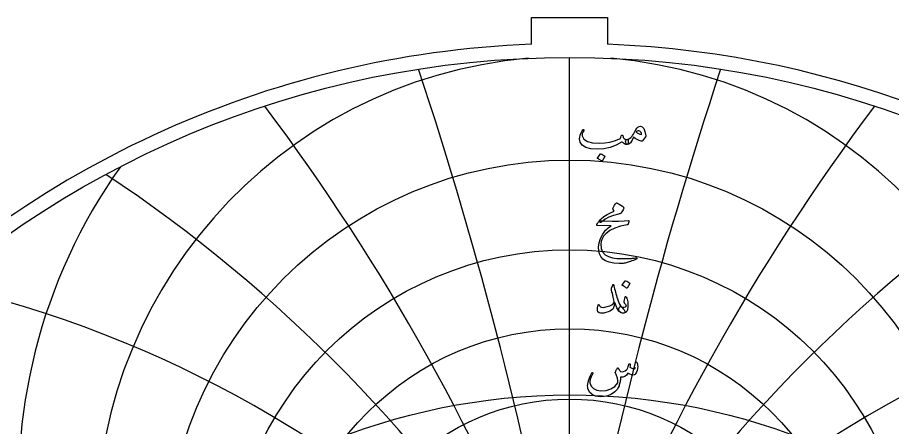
# Model space of a CAD drawing. Header units: millimetres. Extents: x -62 to 62, y -62 to 63.
# Drawn here: x -34.3 to 20.1, y 37.7 to 63.2 of the extents above; entities that cross this region are included whole.
import ezdxf

# ---------------------------------------------------------------- set-up
doc = ezdxf.new("R2010")
doc.units = ezdxf.units.MM
for name, color, linetype in [('CUT_OUTER', 1, 'Continuous'), ('ENGRAVE', 7, 'Continuous'), ('ENGRAVE_FINE', 8, 'Continuous'), ('TEXT', 5, 'Continuous')]:
    doc.layers.add(name, color=color, linetype=linetype)

msp = doc.modelspace()

# ---------------------------------------------------------------- linework, layer by layer
at = {"layer": 'CUT_OUTER'}
for points in [[(-2.3625, 63.2325), (2.3625, 63.2325), (2.3625, 61.567)], [(-2.3625, 61.567), (-2.3625, 63.2325)]]:
    msp.add_lwpolyline(points, dxfattribs=at)
for centre, radius, start, end in [((-0.0002, -0.0002), 61.6124, 137.460696, 87.802279), ((-0.0008, 0.0012), 61.6111, 92.196778, 137.461198)]:
    msp.add_arc(centre, radius, start, end, dxfattribs=at)
at = {"layer": 'ENGRAVE'}
msp.add_lwpolyline([(0, -60.75), (0, 60.75)], dxfattribs=at)
for centre, radius in [((0, 0), 60.75), ((0, 29.209), 25.158), ((0, 27.4776), 21.3096), ((0, 26.1007), 17.781), ((0, 0), 39.7663), ((0, 25.0159), 14.4968)]:
    msp.add_circle(centre, radius, dxfattribs=at)
for centre, radius, start, end in [((0, 31.3822), 29.4257, 95.00297, 84.99703), ((0, 34.1219), 34.2492, 144.62105, 35.37895), ((0, 37.6103), 39.822, 166.67757, 13.32243), ((0, 42.1223), 46.4306, 183.5108, 356.4892)]:
    msp.add_arc(centre, radius, start, end, dxfattribs=at)
at = {"layer": 'ENGRAVE_FINE'}
for centre, radius, start, end in [((-261.386, -23.2997), 265.4183, 2.720215, 18.295689), ((-261.386, -23.2997), 265.4183, 2.720215, 18.295689), ((261.386, -23.2997), 265.4183, 161.704311, 177.279785), ((261.386, -23.2997), 265.4183, 161.704311, 177.279785), ((-126.6296, -23.2997), 134.7564, 5.479245, 36.957699), ((-126.6296, -23.2997), 134.7564, 5.479245, 36.957699), ((126.6296, -23.2997), 134.7564, 143.042301, 174.520755), ((126.6296, -23.2997), 134.7564, 143.042301, 174.520755), ((-79.8292, -23.2997), 92.1788, 8.318056, 56.401004), ((-79.8292, -23.2997), 92.1788, 8.318056, 56.401004), ((79.8292, -23.2997), 92.1788, 123.598996, 171.681944), ((79.8292, -23.2997), 92.1788, 123.598996, 171.681944), ((-54.9272, -23.2997), 71.7024, 11.282167, 77.140586), ((-54.9272, -23.2997), 71.7024, 11.282167, 77.140586), ((54.9272, -23.2997), 71.7024, 102.859414, 168.717833), ((54.9272, -23.2997), 71.7024, 102.859414, 168.717833)]:
    msp.add_arc(centre, radius, start, end, dxfattribs=at)
at = {"layer": 'TEXT'}
for points in [[(0.8191, 56.2447), (0.8319, 56.2587), (0.8452, 56.2645), (0.8589, 56.2623), (0.873, 56.2519), (0.8838, 56.2385), (0.8874, 56.2232), (0.8838, 56.2061), (0.873, 56.1873), (0.8182, 56.1024), (0.7832, 56.0238), (0.7679, 55.9515), (0.7724, 55.8855), (0.8849, 55.6686), (1.1039, 55.5172), (1.4292, 55.4314), (1.861, 55.4112), (2.1815, 55.4348), (2.4889, 55.484), (2.7833, 55.5588), (3.0646, 55.6591), (3.1142, 55.6885), (3.1553, 55.7337), (3.1879, 55.7945), (3.2119, 55.8711), (3.22, 55.8929), (3.2335, 55.9079), (3.2523, 55.9162), (3.2766, 55.9178), (3.2939, 55.9104), (3.3062, 55.8954), (3.3136, 55.8727), (3.3161, 55.8424), (3.3329, 55.7674), (3.3799, 55.7112), (3.4569, 55.674), (3.564, 55.6555), (3.6026, 55.647), (3.6287, 55.625), (3.6421, 55.5895), (3.643, 55.5406), (3.63, 55.4494), (3.6125, 55.3843), (3.5905, 55.3452), (3.564, 55.3322), (3.4852, 55.3425), (3.4104, 55.3735), (3.3397, 55.4252), (3.273, 55.4975), (3.2674, 55.5004), (3.2577, 55.4984), (3.244, 55.4914), (3.2263, 55.4795), (2.8913, 55.2909), (2.5257, 55.1561), (2.1296, 55.0753), (1.703, 55.0484), (1.3087, 55.0753), (1.0024, 55.1561), (0.7841, 55.2909), (0.6539, 55.4795), (0.6242, 55.5848), (0.6144, 55.6924), (0.6242, 55.8022), (0.6539, 55.9142), (0.6938, 56.0184), (0.7347, 56.1082), (0.7765, 56.1837), (0.8191, 56.2447)], [(4.3975, 56.4747), (4.51, 56.4347), (4.6032, 56.322), (4.6771, 56.1365), (4.7316, 55.8783), (4.7337, 55.8597), (4.7325, 55.8433), (4.7283, 55.8291), (4.7209, 55.8172), (4.5233, 55.5693), (4.5096, 55.5543), (4.4936, 55.5451), (4.4754, 55.5417), (4.455, 55.5442), (4.3207, 55.59), (4.1945, 55.6484), (4.0764, 55.7193), (3.9664, 55.8028), (3.8777, 55.5969), (3.7805, 55.4499), (3.6747, 55.3616), (3.5604, 55.3322), (3.5476, 55.3369), (3.5344, 55.3511), (3.5207, 55.3746), (3.5065, 55.4076), (3.4847, 55.4894), (3.4769, 55.5549), (3.4829, 55.6043), (3.5029, 55.6376), (3.5146, 55.6454), (3.5281, 55.651), (3.5433, 55.6544), (3.5604, 55.6555), (3.6421, 55.6695), (3.7221, 55.7076), (3.8002, 55.7701), (3.8766, 55.8567), (3.91, 55.907), (3.9601, 55.9897), (4.0268, 56.1046), (4.1101, 56.2519), (4.1752, 56.3494), (4.2448, 56.419), (4.3189, 56.4608), (4.3975, 56.4747)], [(4.1388, 56.1226), (4.2062, 56.0665), (4.2825, 56.0202), (4.3679, 55.9838), (4.4622, 55.9573), (4.457, 56.0281), (4.4379, 56.0858), (4.4049, 56.1305), (4.358, 56.1621), (4.3039, 56.1785), (4.2493, 56.1774), (4.1943, 56.1587), (4.1388, 56.1226)], [(1.9077, 54.7538), (1.9122, 54.7583), (1.9185, 54.7609), (1.9266, 54.7618), (1.9365, 54.7609), (2.0063, 54.7327), (2.0721, 54.6981), (2.1339, 54.6572), (2.1916, 54.6101), (2.1972, 54.6029), (2.1997, 54.5957), (2.199, 54.5885), (2.1952, 54.5813), (2.0263, 54.3083), (2.02, 54.3018), (2.0119, 54.3002), (2.0021, 54.3035), (1.9904, 54.3119), (1.9803, 54.319), (1.9643, 54.3298), (1.9426, 54.3442), (1.9149, 54.3622), (1.881, 54.3837), (1.8404, 54.4089), (1.793, 54.4376), (1.7389, 54.4699), (1.7317, 54.4753), (1.7281, 54.4807), (1.7281, 54.4861), (1.7317, 54.4915)], [(3.0323, 51.0064), (2.7184, 50.9244), (2.4413, 50.8187), (2.201, 50.6891), (1.9976, 50.5357), (1.9664, 50.5122), (1.9374, 50.4989), (1.9107, 50.496), (1.8862, 50.5034), (1.8577, 50.5373), (1.8619, 50.5851), (1.899, 50.6469), (1.9688, 50.7226), (2.1339, 50.8595), (2.3236, 50.983), (2.538, 51.0931), (2.7772, 51.1896), (2.7089, 51.2902), (2.6961, 51.3154), (2.6901, 51.3405), (2.6907, 51.3657), (2.6981, 51.3908), (2.7464, 51.4867), (2.7907, 51.566), (2.8309, 51.6286), (2.867, 51.6746), (2.8901, 51.6964), (2.9128, 51.7079), (2.935, 51.709), (2.9568, 51.6998), (3.0832, 51.6284), (3.1895, 51.5615), (3.2755, 51.499), (3.3413, 51.4411), (3.354, 51.4225), (3.3601, 51.3989), (3.3594, 51.3704), (3.352, 51.3369), (3.3289, 51.2846), (3.2918, 51.2211), (3.2409, 51.1463), (3.176, 51.0603), (3.1589, 51.0475), (3.1293, 51.0342), (3.0871, 51.0205), (3.0323, 51.0064)], [(2.1844, 50.5896), (2.6454, 50.5735), (3.044, 50.5717), (3.3801, 50.5842), (3.6538, 50.6112), (3.6622, 50.6122), (3.6695, 50.6116), (3.6757, 50.6095), (3.6808, 50.6058), (3.6845, 50.6008), (3.6866, 50.5946), (3.6872, 50.5873), (3.6862, 50.5789), (3.6791, 50.5461), (3.6722, 50.516), (3.6656, 50.4886), (3.6592, 50.4639), (3.653, 50.4419), (3.6471, 50.4226), (3.6414, 50.406), (3.6359, 50.392), (3.6242, 50.3698), (3.6107, 50.3534), (3.5954, 50.3429), (3.5784, 50.3381), (3.1634, 50.2629), (2.8023, 50.145), (2.4952, 49.9845), (2.2419, 49.7813), (2.1139, 49.6351), (2.0209, 49.4804), (1.963, 49.3171), (1.9401, 49.1454), (1.9621, 48.8757), (2.0497, 48.6558), (2.2028, 48.4859), (2.4215, 48.3657), (2.5349, 48.3294), (2.6595, 48.2993), (2.7954, 48.2755), (2.9425, 48.2579), (3.1005, 48.2465), (3.2694, 48.2409), (3.449, 48.2411), (3.6394, 48.2472), (3.7071, 48.251), (3.7737, 48.2553), (3.8392, 48.26), (3.9035, 48.2651), (3.9663, 48.2707), (4.027, 48.2768), (4.0857, 48.2833), (4.1424, 48.2903), (4.1597, 48.2912), (4.1721, 48.2867), (4.1795, 48.2768), (4.182, 48.2615), (4.1806, 48.2438), (4.1766, 48.2301), (4.1698, 48.2204), (4.1604, 48.2148), (4.0589, 48.1719), (3.9628, 48.1331), (3.8721, 48.0983), (3.7868, 48.0675), (3.707, 48.0406), (3.6332, 48.0172), (3.5651, 47.9975), (3.5029, 47.9813), (3.4444, 47.9694), (3.3875, 47.9589), (3.3322, 47.9496), (3.2784, 47.9418), (3.2259, 47.9357), (3.1746, 47.9319), (3.1245, 47.9303), (3.0754, 47.931), (2.7404, 47.9571), (2.461, 48.0136), (2.2374, 48.1008), (2.0694, 48.2184), (1.9461, 48.3655), (1.8601, 48.5373), (1.8114, 48.7338), (1.8, 48.9549), (1.8352, 49.2293), (1.9194, 49.4956), (2.0526, 49.7539), (2.2347, 50.004), (2.3059, 50.0797), (2.3865, 50.1522), (2.4765, 50.2216), (2.576, 50.2878), (1.7066, 50.295), (1.6857, 50.304), (1.6769, 50.3202), (1.6803, 50.3435), (1.6958, 50.3741), (1.725, 50.4185), (1.7515, 50.4585), (1.7753, 50.494), (1.7964, 50.525), (1.8148, 50.5512), (1.8305, 50.5726), (1.8435, 50.589), (1.8539, 50.6004), (1.8772, 50.6024), (1.9401, 50.6013), (2.0425, 50.597), (2.1844, 50.5896)], [(3.4472, 46.859), (3.4517, 46.8634), (3.458, 46.8661), (3.4661, 46.867), (3.476, 46.8661), (3.5458, 46.8378), (3.6116, 46.8033), (3.6734, 46.7624), (3.7311, 46.7152), (3.7367, 46.7081), (3.7391, 46.7009), (3.7385, 46.6937), (3.7347, 46.6865), (3.5658, 46.4135), (3.5595, 46.4069), (3.5514, 46.4054), (3.5415, 46.4087), (3.5299, 46.417), (3.5198, 46.4242), (3.5038, 46.435), (3.482, 46.4494), (3.4544, 46.4673), (3.4205, 46.4889), (3.3799, 46.5141), (3.3325, 46.5428), (3.2784, 46.5751), (3.2712, 46.5805), (3.2676, 46.5859), (3.2676, 46.5913), (3.2712, 46.5967)], [(2.7538, 46.55), (2.7745, 46.4558), (2.7969, 46.36), (2.8212, 46.2627), (2.8472, 46.1638), (2.8751, 46.0628), (2.9047, 45.9594), (2.9362, 45.8535), (2.9694, 45.7452), (3.0365, 45.5503), (3.0978, 45.4039), (3.1533, 45.306), (3.2029, 45.2566), (3.2463, 45.2272), (3.2901, 45.1856), (3.3343, 45.132), (3.379, 45.0662), (3.4212, 44.9847), (3.4329, 44.9234), (3.414, 44.8823), (3.3646, 44.8614), (3.205, 44.8776), (3.0637, 44.9835), (2.9409, 45.1793), (2.8365, 45.465), (2.8342, 45.4697), (2.8311, 45.4731), (2.827, 45.4751), (2.8221, 45.4758), (2.8185, 45.4751), (2.8149, 45.4731), (2.8113, 45.4697), (2.8077, 45.465), (2.7976, 45.4187), (2.7853, 45.3698), (2.7707, 45.3181), (2.7538, 45.2638), (2.7354, 45.2124), (2.7161, 45.1695), (2.6959, 45.1351), (2.6748, 45.1093), (2.5989, 45.043), (2.5041, 44.9844), (2.3905, 44.9335), (2.258, 44.8901), (2.1233, 44.858), (2.0065, 44.8443), (1.9077, 44.849), (1.8269, 44.8722), (1.7577, 44.9301), (1.7263, 45.032), (1.7326, 45.178), (1.7766, 45.368), (1.7809, 45.3743), (1.7865, 45.3787), (1.7935, 45.3814), (1.8018, 45.3823), (1.8116, 45.3812), (1.8197, 45.3778), (1.826, 45.3722), (1.8305, 45.3644), (1.8476, 45.3246), (1.8664, 45.2916), (1.8871, 45.2654), (1.9095, 45.2458), (1.9796, 45.2198), (2.0748, 45.2135), (2.1952, 45.227), (2.3407, 45.2602), (2.4958, 45.31), (2.6164, 45.3662), (2.7024, 45.4286), (2.7538, 45.4973), (2.7624, 45.5669), (2.7484, 45.6859), (2.7121, 45.8543), (2.6532, 46.0721), (2.6249, 46.1869), (2.6083, 46.2796), (2.6034, 46.3504), (2.6101, 46.3991), (2.6784, 46.5931), (2.6858, 46.6135), (2.6937, 46.6281), (2.702, 46.6369), (2.7107, 46.6398), (2.7215, 46.6342), (2.7323, 46.6173), (2.7431, 46.5893), (2.7538, 46.55)], [(3.4796, 45.3895), (3.4585, 45.4248), (3.4383, 45.4551), (3.4189, 45.4805), (3.4005, 45.5009), (3.3873, 45.5184), (3.3799, 45.5386), (3.3783, 45.5615), (3.3826, 45.5871), (3.458, 45.8602), (3.4686, 45.884), (3.4823, 45.8907), (3.4991, 45.8804), (3.5191, 45.853), (3.5492, 45.7948), (3.5748, 45.7245), (3.5959, 45.6421), (3.6125, 45.5476), (3.6222, 45.4569), (3.626, 45.368), (3.624, 45.2808), (3.6161, 45.1955), (3.6033, 45.1212), (3.5865, 45.0563), (3.5656, 45.0008), (3.5406, 44.9548), (3.5099, 44.9207), (3.4679, 44.8937), (3.4147, 44.874), (3.3502, 44.8614), (3.2842, 44.8589), (3.2227, 44.8695), (3.1657, 44.8931), (3.1131, 44.9297), (3.0725, 44.9761), (3.0511, 45.0294), (3.0491, 45.0893), (3.0664, 45.156), (3.094, 45.2106), (3.1266, 45.2449), (3.1641, 45.2591), (3.2065, 45.253), (3.3044, 45.2294), (3.3898, 45.227), (3.4625, 45.2456), (3.5227, 45.2853), (3.524, 45.2959), (3.5173, 45.3168), (3.5025, 45.348), (3.4796, 45.3895)], [(4.0993, 41.782), (4.1056, 41.7978), (4.1137, 41.809), (4.1236, 41.8157), (4.1352, 41.818), (4.1503, 41.8162), (4.1631, 41.8108), (4.1736, 41.8018), (4.182, 41.7892), (4.2024, 41.7443), (4.217, 41.6886), (4.2257, 41.6222), (4.2287, 41.5449), (4.2208, 41.4187), (4.1972, 41.2988), (4.1579, 41.1852), (4.1029, 41.0779), (4.084, 41.052), (4.0634, 41.0321), (4.0409, 41.0179), (4.0167, 41.0096), (3.9289, 41.004), (3.8344, 41.0195), (3.7331, 41.0561), (3.6251, 41.1138), (3.5341, 40.9892), (3.4266, 40.9063), (3.3024, 40.8652), (3.1616, 40.8659), (3.157, 40.7901), (3.1504, 40.7172), (3.1417, 40.6473), (3.1311, 40.5803), (3.1184, 40.5157), (3.1037, 40.4532), (3.087, 40.3927), (3.0682, 40.3342), (3.0246, 40.2286), (2.9658, 40.1312), (2.8917, 40.0418), (2.8023, 39.9605), (2.5933, 39.8213), (2.3721, 39.7234), (2.1388, 39.6668), (1.8934, 39.6516), (1.617, 39.689), (1.3985, 39.7872), (1.2379, 39.9459), (1.1353, 40.1653), (1.1214, 40.2444), (1.1191, 40.3378), (1.1286, 40.4455), (1.1497, 40.5677), (1.1836, 40.7015), (1.2314, 40.8407), (1.2932, 40.9854), (1.3688, 41.1354), (1.3749, 41.1448), (1.3823, 41.1515), (1.3911, 41.1556), (1.4012, 41.1569), (1.4113, 41.156), (1.42, 41.1533), (1.4274, 41.1488), (1.4335, 41.1425), (1.4375, 41.1333), (1.4389, 41.1237), (1.4375, 41.1136), (1.4335, 41.103), (1.3374, 40.9034), (1.2754, 40.7393), (1.2476, 40.6106), (1.2539, 40.5174), (1.3446, 40.3119), (1.4874, 40.1626), (1.6823, 40.0694), (1.9293, 40.0324), (2.2747, 40.0544), (2.567, 40.142), (2.8064, 40.2951), (2.9928, 40.5138), (2.9921, 40.658), (2.9685, 40.8102), (2.922, 40.9705), (2.8526, 41.1389), (2.8439, 41.156), (2.8392, 41.1713), (2.8385, 41.1848), (2.8419, 41.1964), (2.8612, 41.2365), (2.8796, 41.2741), (2.8971, 41.3093), (2.9137, 41.3419), (2.9294, 41.3717), (2.9443, 41.3981), (2.9582, 41.4211), (2.9712, 41.4407), (2.9786, 41.449), (2.9865, 41.4524), (2.9948, 41.4508), (3.0035, 41.4443), (3.008, 41.4394), (3.0143, 41.4318), (3.0224, 41.4214), (3.0323, 41.4084), (3.0435, 41.3927), (3.0556, 41.3743), (3.0687, 41.3532), (3.0826, 41.3294), (3.1109, 41.2836), (3.1347, 41.2503), (3.154, 41.2297), (3.1688, 41.2216), (3.2622, 41.2137), (3.3556, 41.2297), (3.449, 41.2694), (3.5424, 41.333), (3.5764, 41.3752), (3.6098, 41.4443), (3.6428, 41.5404), (3.6754, 41.6635), (3.6785, 41.6752), (3.6844, 41.685), (3.6929, 41.6931), (3.7041, 41.6994), (3.7147, 41.7035), (3.7248, 41.7048), (3.7344, 41.7035), (3.7436, 41.6994), (3.7573, 41.677), (3.7625, 41.6347), (3.7591, 41.5728), (3.7472, 41.491), (3.8198, 41.4466), (3.8972, 41.4174), (3.9796, 41.4035), (4.067, 41.4048), (4.0659, 41.4311), (4.0625, 41.4524), (4.0569, 41.4688), (4.049, 41.4803), (4.04, 41.491), (4.0346, 41.5018), (4.0329, 41.5126), (4.0346, 41.5234)]]:
    msp.add_lwpolyline(points, close=True, dxfattribs=at)

doc.saveas('drawing.dxf')
